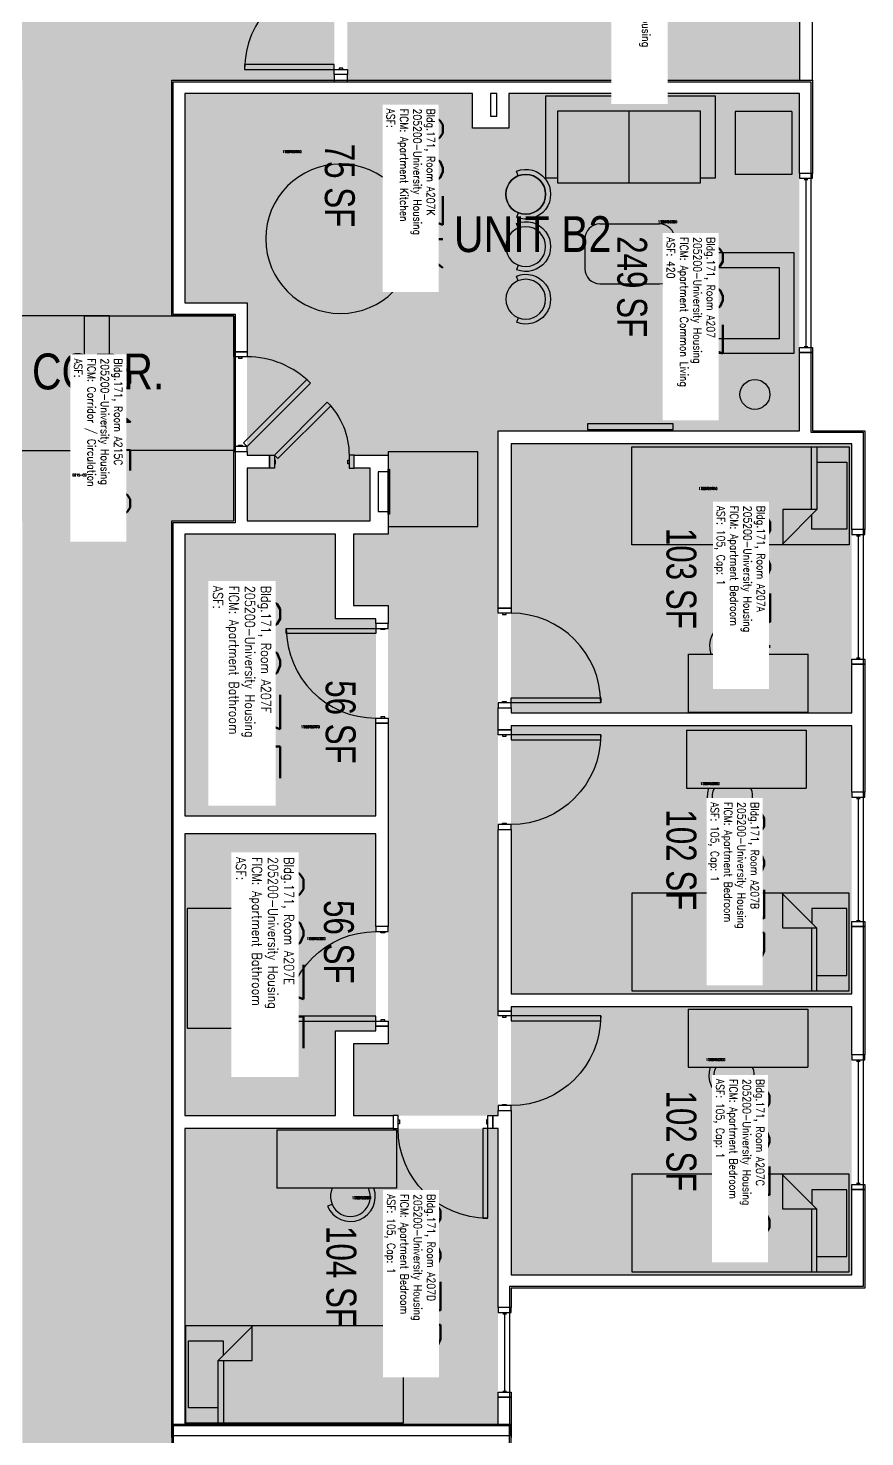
# Model space of a CAD drawing. Header units: inches. Extents: x -24 to 3257, y -489 to 2081.
# Drawn here: x 1581 to 1917, y 540 to 1105 of the extents above; entities that cross this region are included whole.
import ezdxf
from ezdxf.enums import TextEntityAlignment as Align

# ---------------------------------------------------------------- set-up
doc = ezdxf.new("R2010")
doc.units = ezdxf.units.IN
doc.header["$LTSCALE"] = 48
doc.header["$MEASUREMENT"] = 0
for name, color, linetype in [('A-AREA-IDEN', 1, 'Continuous'), ('A-AREA-UNIT', 1, 'Continuous'), ('A-DOOR', 2, 'Continuous'), ('A-FLOR-ACCS', 2, 'Continuous'), ('A-FURN', 3, 'Continuous'), ('A-GLAZ', 1, 'Continuous'), ('A-IDEN-RNUM', 7, 'Continuous'), ('A-IDEN-SNUM', 4, 'Continuous'), ('A-IDEN-VNUM', 4, 'Continuous'), ('A-WALL', 5, 'Continuous'), ('AREA-TEXT', 3, 'Continuous'), ('E-POWR', 2, 'Continuous'), ('Rooms-Category-Color', 7, 'Continuous'), ('Rooms-College-Color', 7, 'Continuous'), ('Rooms-Department-Color', 7, 'Continuous'), ('Rooms-Division-Color', 7, 'Continuous'), ('Rooms-Information', 7, 'Continuous')]:
    doc.layers.add(name, color=color, linetype=linetype)
doc.styles.add('AREA', font='arial.ttf', dxfattribs={"width": 0.75, "height": 12})
doc.styles.add('ROOMSNUMBER', font='txt.shx', dxfattribs={"height": 0.03})
doc.styles.add('ROOMVNUMBER', font='simplex.shx', dxfattribs={"width": 0.85})
doc.styles.get("Standard").update_dxf_attribs({"font": 'ARIALN.TTF'})

# ---------------------------------------------------------------- blocks, each defined once
blk = doc.blocks.new('HC 54X60')
at = {"layer": 'A-FLOR-ACCS'}
blk.add_lwpolyline([(455.59, -685.59), (455.59, -745.59), (509.59, -745.59), (509.59, -685.59)], close=True, dxfattribs=at)
blk = doc.blocks.new('A$C4D89189E')
for p, q in [((0, 48), (0, 0)), ((0, 48), (23.25, 48)), ((23.25, 48), (23.25, 0)), ((29.75, 22.18), (30.53, 20.35)), ((0, 0), (23.25, 0.01))]:
    blk.add_line(p, q)
for radius, start, end in [(10, 293.206, 109.5297), (8, 245.2999, 114.7001)]:
    blk.add_arc((26.59, 29.54), radius, start, end)
blk = doc.blocks.new('LUVSEAT')
at = {"layer": 'A-FURN'}
for p, q in [((0, 34), (-33, 34)), ((-33, 34), (-33, 28)), ((0, -34), (0, 34)), ((-6, 28), (-35, 28)), ((-35, 28), (-35, -29.21)), ((-6, -29.21), (-6, 28)), ((-35, -0.6), (-6, -0.6)), ((-35, -29.21), (-6, -29.21)), ((-33, -29.21), (-33, -34)), ((-33, -34), (0, -34))]:
    blk.add_line(p, q, dxfattribs=at)
blk = doc.blocks.new('Bar stool')
at = {"layer": 'A-FURN'}
for p, q in [((-7.43, -2.97), (-9.29, -3.71)), ((7.43, -2.97), (9.29, -3.71))]:
    blk.add_line(p, q, dxfattribs=at)
blk.add_circle((0, 0), 8, dxfattribs=at)
blk.add_arc((0, 0), 10, 338.206, 201.794, dxfattribs=at)
blk = doc.blocks.new('5ft_Diameter')
blk.add_circle((0, 0), 30)
blk = doc.blocks.new('30x48')
at = {"layer": 'A-FLOR-ACCS'}
blk.add_lwpolyline([(0, 30), (48, 30), (48, 0), (0, 0)], close=True, dxfattribs=at)
blk = doc.blocks.new('BED_TWIN')
at = {"linetype": 'Continuous'}
for p, q in [((87.250002, 19.500025), (0, 19.500025)), ((0, 19.500025), (0, -19.740625)), ((12.96, 19.500025), (12.96, -5.659925)), ((15.12, -5.659925), (15.12, 19.500025)), ((87.250002, -19.740625), (87.250002, 19.504725)), ((12.96, 13.379975), (0.99222, 13.379975)), ((1, 13.376575), (1, -13.500025)), ((27.040597, -19.740625), (12.96, -5.659925)), ((12.96, -5.659925), (26.64, -5.659925)), ((15, -13.500025), (15, -7.717325)), ((26.64, -5.659925), (26.64, -19.340025)), ((1, -13.500025), (15, -13.500025)), ((0, -19.740625), (87.252733, -19.740625))]:
    blk.add_line(p, q, dxfattribs=at)
blk = doc.blocks.new('TV')
at = {"layer": 'A-FURN'}
blk.add_lwpolyline([(464.06, -449.82), (466.21, -449.82), (466.21, -484.13), (464.06, -484.13)], close=True, dxfattribs=at)
blk = doc.blocks.new('singleseat')
at = {"layer": 'A-FURN'}
for p, q in [((535.06, -401.29), (494.46, -401.29)), ((494.46, -401.29), (494.46, -434.29)), ((535.06, -434.29), (535.06, -401.29)), ((529.06, -407.29), (500.46, -407.29)), ((500.46, -407.29), (500.46, -436.29)), ((529.06, -436.29), (529.06, -407.29)), ((529.06, -436.29), (529.06, -407.29)), ((494.46, -434.29), (500.46, -434.29)), ((529.06, -434.29), (533.85, -434.29)), ((529.06, -434.29), (535.06, -434.29)), ((500.46, -436.29), (529.06, -436.29))]:
    blk.add_line(p, q, dxfattribs=at)

msp = doc.modelspace()

# ---------------------------------------------------------------- hatches: boundary and pattern name
h = msp.add_hatch()
h.set_pattern_fill('ANSI31', color=256, style=0)
h.set_pattern_definition([(45, (2289.79557, 480.01828), (0.088388348, -0.088388348), [])])
h.paths.add_polyline_path([(1705.85, 811.49), (1705.85, 870.22), (1696.64, 870.22), (1696.64, 811.49)], flags=9)
at = {"layer": 'Rooms-Category-Color', "true_color": 0xadadad}
for points in [[(547.22, 1084.25), (609.5, 1084.25), (609.5, 965.5), (687.5, 965.5), (687.5, 1084.25), (855.25, 1084.25), (855.25, 1060.25), (1158.95, 1060.25), (1158.95, 1084.25), (1578.7, 1084.25), (1703.95, 1084.25), (1703.95, 1168.24), (1549.3, 1168.24), (1549.3, 1193.24), (1466.98, 1193.24), (1466.98, 1168.24), (1104.2, 1168.24), (1104.2, 1156.25), (910, 1156.25), (910, 1168.24), (547.22, 1168.24), (547.22, 1084.25)], [(1638.7, 1084.25), (1578.7, 1084.25), (1578.7, 989.61), (1553.7, 989.61), (1553.7, 907.28), (1578.7, 907.28), (1578.7, 176.47), (1553.7, 176.47), (1553.7, 94.14), (1578.7, 94.14), (1578.7, -0.5), (1546.26, -0.5), (1546.26, -112), (1578.7, -112), (1578.7, -140), (1638.7, -140), (1638.7, 94.14), (1663.7, 94.14), (1663.7, 176.47), (1638.7, 176.47), (1638.7, 907.28), (1663.7, 907.28), (1663.7, 989.61), (1638.7, 989.61)]]:
    msp.add_hatch(color=253, dxfattribs=at).paths.add_polyline_path(points)
at = {"layer": 'Rooms-Category-Color', "true_color": 0x728ef3}
for points in [[(1890.7, 1084.25), (1890.7, 1168.24), (1709.2, 1168.24), (1709.2, 1084.25)], [(1643.95, 994.86), (1774.08, 994.86), (1774.08, 1065), (1759.45, 1065), (1759.45, 1079), (1643.95, 1079)], [(1774.08, 1079), (1774.08, 994.86), (1668.95, 994.86), (1668.95, 933.73), (1677.9, 933.73), (1677.9, 928.48), (1668.95, 928.48), (1668.95, 907.28), (1718.33, 907.28), (1718.33, 928.48), (1711.9, 928.48), (1711.9, 933.73), (1725.58, 933.73), (1725.58, 902.03), (1711.7, 902.03), (1711.7, 873.28), (1725.58, 873.28), (1725.58, 697.25), (1711.7, 697.25), (1711.7, 668.5), (1769.7, 668.5), (1769.7, 943.5), (1890.7, 943.5), (1890.7, 1079)], [(1774.95, 938.25), (1911.7, 938.25), (1911.7, 830.25), (1774.95, 830.25)], [(1643.95, 902.03), (1643.95, 788.89), (1720.7, 788.89), (1720.7, 868.03), (1704.45, 868.03), (1704.45, 902.03)], [(1774.95, 825), (1911.7, 825), (1911.7, 717.38), (1774.95, 717.38)], [(1643.95, 781.64), (1643.95, 668.5), (1704.45, 668.5), (1704.45, 702.5), (1720.7, 702.5), (1720.7, 781.64)], [(1774.95, 712.13), (1774.95, 604.5), (1911.7, 604.5), (1911.7, 712.13)], [(1643.95, 544.5), (1643.95, 663.25), (1769.7, 663.25), (1769.7, 544.5)]]:
    msp.add_hatch(color=171, dxfattribs=at).paths.add_polyline_path(points)
at = {"layer": 'Rooms-College-Color', "true_color": 0xadadad}
for points in [[(547.22, 1084.25), (609.5, 1084.25), (609.5, 965.5), (687.5, 965.5), (687.5, 1084.25), (855.25, 1084.25), (855.25, 1060.25), (1158.95, 1060.25), (1158.95, 1084.25), (1578.7, 1084.25), (1703.95, 1084.25), (1703.95, 1168.24), (1549.3, 1168.24), (1549.3, 1193.24), (1466.98, 1193.24), (1466.98, 1168.24), (1104.2, 1168.24), (1104.2, 1156.25), (910, 1156.25), (910, 1168.24), (547.22, 1168.24), (547.22, 1084.25)], [(1890.7, 1084.25), (1890.7, 1168.24), (1709.2, 1168.24), (1709.2, 1084.25)], [(1638.7, 1084.25), (1578.7, 1084.25), (1578.7, 989.61), (1553.7, 989.61), (1553.7, 907.28), (1578.7, 907.28), (1578.7, 176.47), (1553.7, 176.47), (1553.7, 94.14), (1578.7, 94.14), (1578.7, -0.5), (1546.26, -0.5), (1546.26, -112), (1578.7, -112), (1578.7, -140), (1638.7, -140), (1638.7, 94.14), (1663.7, 94.14), (1663.7, 176.47), (1638.7, 176.47), (1638.7, 907.28), (1663.7, 907.28), (1663.7, 989.61), (1638.7, 989.61)], [(1643.95, 994.86), (1774.08, 994.86), (1774.08, 1065), (1759.45, 1065), (1759.45, 1079), (1643.95, 1079)], [(1774.08, 1079), (1774.08, 994.86), (1668.95, 994.86), (1668.95, 933.73), (1677.9, 933.73), (1677.9, 928.48), (1668.95, 928.48), (1668.95, 907.28), (1718.33, 907.28), (1718.33, 928.48), (1711.9, 928.48), (1711.9, 933.73), (1725.58, 933.73), (1725.58, 902.03), (1711.7, 902.03), (1711.7, 873.28), (1725.58, 873.28), (1725.58, 697.25), (1711.7, 697.25), (1711.7, 668.5), (1769.7, 668.5), (1769.7, 943.5), (1890.7, 943.5), (1890.7, 1079)], [(1774.95, 938.25), (1911.7, 938.25), (1911.7, 830.25), (1774.95, 830.25)], [(1643.95, 902.03), (1643.95, 788.89), (1720.7, 788.89), (1720.7, 868.03), (1704.45, 868.03), (1704.45, 902.03)], [(1774.95, 825), (1911.7, 825), (1911.7, 717.38), (1774.95, 717.38)], [(1643.95, 781.64), (1643.95, 668.5), (1704.45, 668.5), (1704.45, 702.5), (1720.7, 702.5), (1720.7, 781.64)], [(1774.95, 712.13), (1774.95, 604.5), (1911.7, 604.5), (1911.7, 712.13)], [(1643.95, 544.5), (1643.95, 663.25), (1769.7, 663.25), (1769.7, 544.5)]]:
    msp.add_hatch(color=253, dxfattribs=at).paths.add_polyline_path(points)
at = {"layer": 'Rooms-Department-Color', "true_color": 0xacacac}
for points in [[(547.22, 1084.25), (609.5, 1084.25), (609.5, 965.5), (687.5, 965.5), (687.5, 1084.25), (855.25, 1084.25), (855.25, 1060.25), (1158.95, 1060.25), (1158.95, 1084.25), (1578.7, 1084.25), (1703.95, 1084.25), (1703.95, 1168.24), (1549.3, 1168.24), (1549.3, 1193.24), (1466.98, 1193.24), (1466.98, 1168.24), (1104.2, 1168.24), (1104.2, 1156.25), (910, 1156.25), (910, 1168.24), (547.22, 1168.24), (547.22, 1084.25)], [(1638.7, 1084.25), (1578.7, 1084.25), (1578.7, 989.61), (1553.7, 989.61), (1553.7, 907.28), (1578.7, 907.28), (1578.7, 176.47), (1553.7, 176.47), (1553.7, 94.14), (1578.7, 94.14), (1578.7, -0.5), (1546.26, -0.5), (1546.26, -112), (1578.7, -112), (1578.7, -140), (1638.7, -140), (1638.7, 94.14), (1663.7, 94.14), (1663.7, 176.47), (1638.7, 176.47), (1638.7, 907.28), (1663.7, 907.28), (1663.7, 989.61), (1638.7, 989.61)]]:
    msp.add_hatch(color=253, dxfattribs=at).paths.add_polyline_path(points)
at = {"layer": 'Rooms-Department-Color', "true_color": 0x604aed}
for points in [[(1890.7, 1084.25), (1890.7, 1168.24), (1709.2, 1168.24), (1709.2, 1084.25)], [(1643.95, 994.86), (1774.08, 994.86), (1774.08, 1065), (1759.45, 1065), (1759.45, 1079), (1643.95, 1079)], [(1774.08, 1079), (1774.08, 994.86), (1668.95, 994.86), (1668.95, 933.73), (1677.9, 933.73), (1677.9, 928.48), (1668.95, 928.48), (1668.95, 907.28), (1718.33, 907.28), (1718.33, 928.48), (1711.9, 928.48), (1711.9, 933.73), (1725.58, 933.73), (1725.58, 902.03), (1711.7, 902.03), (1711.7, 873.28), (1725.58, 873.28), (1725.58, 697.25), (1711.7, 697.25), (1711.7, 668.5), (1769.7, 668.5), (1769.7, 943.5), (1890.7, 943.5), (1890.7, 1079)], [(1774.95, 938.25), (1911.7, 938.25), (1911.7, 830.25), (1774.95, 830.25)], [(1643.95, 902.03), (1643.95, 788.89), (1720.7, 788.89), (1720.7, 868.03), (1704.45, 868.03), (1704.45, 902.03)], [(1774.95, 825), (1911.7, 825), (1911.7, 717.38), (1774.95, 717.38)], [(1643.95, 781.64), (1643.95, 668.5), (1704.45, 668.5), (1704.45, 702.5), (1720.7, 702.5), (1720.7, 781.64)], [(1774.95, 712.13), (1774.95, 604.5), (1911.7, 604.5), (1911.7, 712.13)], [(1643.95, 544.5), (1643.95, 663.25), (1769.7, 663.25), (1769.7, 544.5)]]:
    msp.add_hatch(color=173, dxfattribs=at).paths.add_polyline_path(points)
at = {"layer": 'Rooms-Division-Color', "true_color": 0xadadad}
for points in [[(547.22, 1084.25), (609.5, 1084.25), (609.5, 965.5), (687.5, 965.5), (687.5, 1084.25), (855.25, 1084.25), (855.25, 1060.25), (1158.95, 1060.25), (1158.95, 1084.25), (1578.7, 1084.25), (1703.95, 1084.25), (1703.95, 1168.24), (1549.3, 1168.24), (1549.3, 1193.24), (1466.98, 1193.24), (1466.98, 1168.24), (1104.2, 1168.24), (1104.2, 1156.25), (910, 1156.25), (910, 1168.24), (547.22, 1168.24), (547.22, 1084.25)], [(1638.7, 1084.25), (1578.7, 1084.25), (1578.7, 989.61), (1553.7, 989.61), (1553.7, 907.28), (1578.7, 907.28), (1578.7, 176.47), (1553.7, 176.47), (1553.7, 94.14), (1578.7, 94.14), (1578.7, -0.5), (1546.26, -0.5), (1546.26, -112), (1578.7, -112), (1578.7, -140), (1638.7, -140), (1638.7, 94.14), (1663.7, 94.14), (1663.7, 176.47), (1638.7, 176.47), (1638.7, 907.28), (1663.7, 907.28), (1663.7, 989.61), (1638.7, 989.61)]]:
    msp.add_hatch(color=253, dxfattribs=at).paths.add_polyline_path(points)
at = {"layer": 'Rooms-Division-Color', "true_color": 0x604aed}
for points in [[(1890.7, 1084.25), (1890.7, 1168.24), (1709.2, 1168.24), (1709.2, 1084.25)], [(1643.95, 994.86), (1774.08, 994.86), (1774.08, 1065), (1759.45, 1065), (1759.45, 1079), (1643.95, 1079)], [(1774.08, 1079), (1774.08, 994.86), (1668.95, 994.86), (1668.95, 933.73), (1677.9, 933.73), (1677.9, 928.48), (1668.95, 928.48), (1668.95, 907.28), (1718.33, 907.28), (1718.33, 928.48), (1711.9, 928.48), (1711.9, 933.73), (1725.58, 933.73), (1725.58, 902.03), (1711.7, 902.03), (1711.7, 873.28), (1725.58, 873.28), (1725.58, 697.25), (1711.7, 697.25), (1711.7, 668.5), (1769.7, 668.5), (1769.7, 943.5), (1890.7, 943.5), (1890.7, 1079)], [(1774.95, 938.25), (1911.7, 938.25), (1911.7, 830.25), (1774.95, 830.25)], [(1643.95, 902.03), (1643.95, 788.89), (1720.7, 788.89), (1720.7, 868.03), (1704.45, 868.03), (1704.45, 902.03)], [(1774.95, 825), (1911.7, 825), (1911.7, 717.38), (1774.95, 717.38)], [(1643.95, 781.64), (1643.95, 668.5), (1704.45, 668.5), (1704.45, 702.5), (1720.7, 702.5), (1720.7, 781.64)], [(1774.95, 712.13), (1774.95, 604.5), (1911.7, 604.5), (1911.7, 712.13)], [(1643.95, 544.5), (1643.95, 663.25), (1769.7, 663.25), (1769.7, 544.5)]]:
    msp.add_hatch(color=173, dxfattribs=at).paths.add_polyline_path(points)

# ---------------------------------------------------------------- linework, layer by layer
at = {"layer": 'A-AREA-UNIT'}
for p, q in [((1639.33, 990.23), (1639.33, 1083.63)), ((1639.33, 1083.63), (1895.33, 1083.63)), ((1895.33, 1083.63), (1895.33, 942.88)), ((1664.33, 990.23), (1639.33, 990.23)), ((1664.33, 906.66), (1664.33, 990.23)), ((1895.33, 942.88), (1916.33, 942.88)), ((1916.33, 942.88), (1916.33, 599.88)), ((1639.33, 539.88), (1639.33, 906.66)), ((1639.33, 906.66), (1664.33, 906.66)), ((1916.33, 599.88), (1774.33, 599.88)), ((1774.33, 599.88), (1774.33, 539.88)), ((1774.33, 543.88), (1639.33, 543.88)), ((1639.33, 543.88), (1639.33, 177.09)), ((1774.33, 483.88), (1774.33, 543.88)), ((1774.33, 539.88), (1639.33, 539.88))]:
    msp.add_line(p, q, dxfattribs=at)
at = {"layer": 'A-DOOR'}
for p, q in [((1703.95, 1090.63), (1667.95, 1090.63)), ((1667.95, 1090.63), (1667.95, 1088.63)), ((1667.95, 1088.63), (1703.95, 1088.63)), ((1703.95, 1088.63), (1703.95, 1090.63)), ((1703.95, 1086.63), (1703.95, 1088.63)), ((1703.95, 1088.63), (1709.2, 1088.63)), ((1709.2, 1086.63), (1703.95, 1086.63)), ((1707.45, 1089.13), (1705.95, 1089.13)), ((1705.95, 1089.13), (1705.95, 1088.63)), ((1705.95, 1088.63), (1707.45, 1088.63)), ((1707.45, 1088.63), (1707.45, 1089.13)), ((1709.2, 1088.63), (1709.2, 1086.63))]:
    msp.add_line(p, q, dxfattribs=at)
for points in [[(1663.7, 973.22), (1663.7, 975.22), (1668.95, 975.22), (1668.95, 973.22)], [(1665.45, 973.22), (1665.45, 972.72), (1666.95, 972.72), (1666.95, 973.22)], [(1668.95, 937.22), (1667.54, 938.63), (1692.99, 964.09), (1694.41, 962.67)], [(1679.9, 933.73), (1681.32, 932.32), (1702.53, 953.53), (1701.12, 954.94)], [(1663.7, 937.22), (1663.7, 935.22), (1668.95, 935.22), (1668.95, 937.22)], [(1665.45, 937.22), (1665.45, 937.72), (1666.95, 937.72), (1666.95, 937.22)], [(1679.9, 928.48), (1677.9, 928.48), (1677.9, 933.73), (1679.9, 933.73)], [(1709.9, 928.48), (1711.9, 928.48), (1711.9, 933.73), (1709.9, 933.73)], [(1679.9, 930.23), (1680.4, 930.23), (1680.4, 931.73), (1679.9, 931.73)], [(1709.9, 930.23), (1709.4, 930.23), (1709.4, 931.73), (1709.9, 931.73)], [(1769.7, 870.25), (1769.7, 872.25), (1774.95, 872.25), (1774.95, 870.25)], [(1725.58, 864.14), (1725.58, 866.14), (1720.7, 866.14), (1720.7, 864.14)], [(1771.45, 870.25), (1771.45, 869.75), (1772.95, 869.75), (1772.95, 870.25)], [(1720.7, 864.14), (1720.7, 862.14), (1684.7, 862.14), (1684.7, 864.14)], [(1724.2, 864.14), (1724.2, 863.64), (1722.7, 863.64), (1722.7, 864.14)], [(1769.7, 834.25), (1769.7, 832.25), (1774.95, 832.25), (1774.95, 834.25)], [(1771.45, 834.25), (1771.45, 834.75), (1772.95, 834.75), (1772.95, 834.25)], [(1774.95, 834.25), (1774.95, 836.25), (1810.95, 836.25), (1810.95, 834.25)], [(1725.58, 828.14), (1725.58, 826.14), (1720.7, 826.14), (1720.7, 828.14)], [(1724.2, 828.14), (1724.2, 828.64), (1722.7, 828.64), (1722.7, 828.14)], [(1769.7, 821.38), (1769.7, 823.38), (1774.95, 823.38), (1774.95, 821.38)], [(1771.45, 821.38), (1771.45, 820.88), (1772.95, 820.88), (1772.95, 821.38)], [(1774.95, 821.38), (1774.95, 819.38), (1810.95, 819.38), (1810.95, 821.38)], [(1769.7, 785.38), (1769.7, 783.38), (1774.95, 783.38), (1774.95, 785.38)], [(1771.45, 785.38), (1771.45, 785.88), (1772.95, 785.88), (1772.95, 785.38)], [(1725.58, 742.39), (1725.58, 744.39), (1720.7, 744.39), (1720.7, 742.39)], [(1724.2, 742.39), (1724.2, 741.89), (1722.7, 741.89), (1722.7, 742.39)], [(1720.7, 706.39), (1720.7, 708.39), (1684.7, 708.39), (1684.7, 706.39)], [(1769.7, 708.5), (1769.7, 710.5), (1774.95, 710.5), (1774.95, 708.5)], [(1771.45, 708.5), (1771.45, 708), (1772.95, 708), (1772.95, 708.5)], [(1774.95, 708.5), (1774.95, 706.5), (1810.95, 706.5), (1810.95, 708.5)], [(1725.58, 706.39), (1725.58, 704.39), (1720.7, 704.39), (1720.7, 706.39)], [(1724.2, 706.39), (1724.2, 706.89), (1722.7, 706.89), (1722.7, 706.39)], [(1729.58, 668.5), (1727.58, 668.5), (1727.58, 663.25), (1729.58, 663.25)], [(1765.58, 668.5), (1767.58, 668.5), (1767.58, 663.25), (1765.58, 663.25)], [(1769.7, 672.5), (1769.7, 670.5), (1774.95, 670.5), (1774.95, 672.5)], [(1771.45, 672.5), (1771.45, 673), (1772.95, 673), (1772.95, 672.5)], [(1729.58, 666.75), (1730.08, 666.75), (1730.08, 665.25), (1729.58, 665.25)], [(1765.58, 663.25), (1763.58, 663.25), (1763.58, 627.25), (1765.58, 627.25)], [(1765.58, 666.75), (1765.08, 666.75), (1765.08, 665.25), (1765.58, 665.25)]]:
    msp.add_lwpolyline(points, close=True, dxfattribs=at)
for centre, start, end in [((1703.95, 1088.63), 90, 180), ((1668.95, 937.22), 45, 90), ((1774.95, 834.25), 0, 90), ((1720.7, 864.14), 180, 270)]:
    msp.add_arc(centre, 36, start, end, dxfattribs=at)
at = {"layer": 'A-DOOR', "extrusion": (0, 0, -1)}
for centre, radius, start, end in [((-1679.9, 933.73), 30, 135, 180), ((-1774.95, 821.38), 36, 180, 270), ((-1720.7, 706.39), 36, 0, 90), ((-1774.95, 708.5), 36, 180, 270), ((-1765.58, 663.25), 36, 270, 0)]:
    msp.add_arc(centre, radius, start, end, dxfattribs=at)
at = {"layer": 'A-FLOR-ACCS'}
msp.add_lwpolyline([(1725.58, 905.08), (1761.58, 905.08), (1761.58, 935.08), (1725.58, 935.08)], close=True, dxfattribs=at)
at = {"layer": 'A-FURN'}
for p, q in [((1887.68, 1071.69), (1864.93, 1071.69)), ((1864.93, 1071.69), (1864.93, 1046.44)), ((1887.68, 1071.69), (1887.68, 1046.44)), ((1887.68, 1046.44), (1864.93, 1046.44)), ((1810.57, 1026.55), (1834.57, 1026.55)), ((1804.57, 1020.55), (1804.57, 1008.55)), ((1840.57, 1020.55), (1840.57, 1008.55)), ((1810.57, 1002.55), (1834.57, 1002.55))]:
    msp.add_line(p, q, dxfattribs=at)
for centre, radius in [((1780.81, 1038.48), 8), ((1872.83, 958.1), 6)]:
    msp.add_circle(centre, radius, dxfattribs=at)
for centre, start, end in [((1810.57, 1020.55), 90, 180), ((1834.57, 1020.55), 0, 90), ((1810.57, 1008.55), 180, 270), ((1834.57, 1008.55), 270, 0)]:
    msp.add_arc(centre, 6, start, end, dxfattribs=at)
at = {"layer": 'A-GLAZ'}
for p, q in [((1892.58, 1044.38), (1894.08, 1044.38)), ((1893.33, 1044.38), (1893.33, 977.38)), ((1892.58, 977.38), (1894.08, 977.38)), ((1913.58, 901.34), (1915.08, 901.34)), ((1914.33, 901.34), (1914.33, 852.34)), ((1913.58, 852.34), (1915.08, 852.34)), ((1913.58, 795.88), (1915.08, 795.88)), ((1914.33, 795.88), (1914.33, 746.88)), ((1913.58, 746.88), (1915.08, 746.88)), ((1913.58, 690.35), (1915.08, 690.35)), ((1914.33, 690.35), (1914.33, 641.35)), ((1913.58, 641.35), (1915.08, 641.35)), ((1771.58, 588.88), (1773.08, 588.88)), ((1772.33, 588.88), (1772.33, 557.88)), ((1771.58, 557.88), (1773.08, 557.88))]:
    msp.add_line(p, q, dxfattribs=at)
for points in [[(1895.95, 1044.88), (1895.95, 1046.88), (1890.7, 1046.88), (1890.7, 1044.88)], [(1895.95, 976.88), (1895.95, 974.88), (1890.7, 974.88), (1890.7, 976.88)], [(1916.95, 901.84), (1916.95, 903.84), (1911.7, 903.84), (1911.7, 901.84)], [(1916.95, 851.84), (1916.95, 849.84), (1911.7, 849.84), (1911.7, 851.84)], [(1916.95, 796.38), (1916.95, 798.38), (1911.7, 798.38), (1911.7, 796.38)], [(1916.95, 746.38), (1916.95, 744.38), (1911.7, 744.38), (1911.7, 746.38)], [(1916.95, 690.85), (1916.95, 692.85), (1911.7, 692.85), (1911.7, 690.85)], [(1916.95, 640.85), (1916.95, 638.85), (1911.7, 638.85), (1911.7, 640.85)], [(1774.95, 589.38), (1774.95, 591.38), (1769.7, 591.38), (1769.7, 589.38)], [(1774.95, 557.38), (1774.95, 555.38), (1769.7, 555.38), (1769.7, 557.38)]]:
    msp.add_lwpolyline(points, close=True, dxfattribs=at)
at = {"layer": 'A-WALL'}
for p, q in [((1890.7, 1114.25), (1890.7, 1084.25)), ((1895.95, 1084.25), (1895.95, 1114.25)), ((1709.2, 1086.63), (1703.95, 1086.63)), ((1703.95, 1086.63), (1703.95, 1083.63)), ((1709.2, 1083.63), (1709.2, 1086.63)), ((1638.7, 989.61), (1638.7, 1084.25)), ((1638.7, 1084.25), (1895.95, 1084.25)), ((1703.95, 1083.63), (1709.2, 1083.63)), ((1890.7, 1084.25), (1895.95, 1084.25)), ((1895.95, 1084.25), (1895.95, 1046.88)), ((1643.95, 1079), (1643.95, 994.86)), ((1759.45, 1079), (1643.95, 1079)), ((1759.45, 1065), (1759.45, 1079)), ((1769.2, 1079), (1766.7, 1079)), ((1766.7, 1079), (1766.7, 1069.88)), ((1769.2, 1069.88), (1769.2, 1079)), ((1890.7, 1079), (1774.08, 1079)), ((1774.08, 1079), (1774.08, 1065)), ((1890.7, 1046.88), (1890.7, 1079)), ((1766.7, 1069.88), (1769.2, 1069.88)), ((1774.08, 1065), (1759.45, 1065)), ((1895.95, 1046.88), (1890.7, 1046.88)), ((1643.95, 994.86), (1668.95, 994.86)), ((1668.95, 994.86), (1668.95, 975.22)), ((1663.7, 989.61), (1638.7, 989.61)), ((1663.7, 975.22), (1663.7, 989.61)), ((1668.95, 975.22), (1663.7, 975.22)), ((1890.7, 943.5), (1890.7, 974.88)), ((1890.7, 974.88), (1895.95, 974.88)), ((1895.95, 974.88), (1895.95, 943.5)), ((1769.7, 943.5), (1890.7, 943.5)), ((1769.7, 872.25), (1769.7, 943.5)), ((1895.95, 943.5), (1916.95, 943.5)), ((1916.95, 943.5), (1916.95, 903.84)), ((1663.7, 907.28), (1663.7, 935.22)), ((1663.7, 935.22), (1668.95, 935.22)), ((1668.95, 935.22), (1668.95, 933.73)), ((1668.95, 933.73), (1677.9, 933.73)), ((1677.9, 933.73), (1677.9, 928.48)), ((1711.9, 933.73), (1725.58, 933.73)), ((1711.9, 928.48), (1711.9, 933.73)), ((1725.58, 933.73), (1725.58, 902.03)), ((1911.7, 938.25), (1774.95, 938.25)), ((1774.95, 938.25), (1774.95, 872.25)), ((1911.7, 903.84), (1911.7, 938.25)), ((1677.9, 928.48), (1668.95, 928.48)), ((1668.95, 928.48), (1668.95, 907.28)), ((1718.33, 928.48), (1711.9, 928.48)), ((1718.33, 907.28), (1718.33, 928.48)), ((1638.7, 667.88), (1638.7, 907.28)), ((1638.7, 907.28), (1663.7, 907.28)), ((1668.95, 907.28), (1718.33, 907.28)), ((1643.95, 902.03), (1643.95, 788.89)), ((1704.45, 902.03), (1643.95, 902.03)), ((1704.45, 868.03), (1704.45, 902.03)), ((1711.7, 902.03), (1711.7, 873.28)), ((1725.58, 902.03), (1711.7, 902.03)), ((1916.95, 903.84), (1911.7, 903.84)), ((1711.7, 873.28), (1725.58, 873.28)), ((1725.58, 873.28), (1725.58, 866.14)), ((1774.95, 872.25), (1769.7, 872.25)), ((1720.7, 868.03), (1704.45, 868.03)), ((1720.7, 866.14), (1720.7, 868.03)), ((1725.58, 866.14), (1720.7, 866.14)), ((1911.7, 830.25), (1911.7, 849.84)), ((1911.7, 849.84), (1916.95, 849.84)), ((1916.95, 849.84), (1916.95, 798.38)), ((1769.7, 823.38), (1769.7, 832.25)), ((1769.7, 832.25), (1774.95, 832.25)), ((1774.95, 832.25), (1774.95, 830.25)), ((1720.7, 788.89), (1720.7, 826.14)), ((1720.7, 826.14), (1725.58, 826.14)), ((1725.58, 826.14), (1725.58, 744.39)), ((1774.95, 830.25), (1911.7, 830.25)), ((1774.95, 823.38), (1769.7, 823.38)), ((1911.7, 825), (1774.95, 825)), ((1774.95, 825), (1774.95, 823.38)), ((1911.7, 798.38), (1911.7, 825)), ((1916.95, 798.38), (1911.7, 798.38)), ((1643.95, 788.89), (1720.7, 788.89)), ((1720.7, 781.64), (1643.95, 781.64)), ((1643.95, 781.64), (1643.95, 668.5)), ((1720.7, 744.39), (1720.7, 781.64)), ((1769.7, 710.5), (1769.7, 783.38)), ((1769.7, 783.38), (1774.95, 783.38)), ((1774.95, 783.38), (1774.95, 717.38)), ((1725.58, 744.39), (1720.7, 744.39)), ((1911.7, 717.38), (1911.7, 744.38)), ((1911.7, 744.38), (1916.95, 744.38)), ((1916.95, 744.38), (1916.95, 692.85)), ((1774.95, 717.38), (1911.7, 717.38)), ((1774.95, 710.5), (1769.7, 710.5)), ((1911.7, 712.13), (1774.95, 712.13)), ((1774.95, 712.13), (1774.95, 710.5)), ((1911.7, 692.85), (1911.7, 712.13)), ((1704.45, 702.5), (1720.7, 702.5)), ((1704.45, 668.5), (1704.45, 702.5)), ((1720.7, 702.5), (1720.7, 704.39)), ((1720.7, 704.39), (1725.58, 704.39)), ((1725.58, 704.39), (1725.58, 697.25)), ((1725.58, 697.25), (1711.7, 697.25)), ((1711.7, 697.25), (1711.7, 668.5)), ((1916.95, 692.85), (1911.7, 692.85)), ((1638.7, 539.25), (1638.7, 667.88)), ((1643.95, 668.5), (1704.45, 668.5)), ((1711.7, 668.5), (1724.95, 668.5)), ((1724.95, 668.5), (1727.58, 668.5)), ((1727.58, 668.5), (1727.58, 663.25)), ((1767.58, 668.5), (1769.7, 668.5)), ((1767.58, 663.25), (1767.58, 668.5)), ((1769.7, 668.5), (1769.7, 670.5)), ((1769.7, 670.5), (1774.95, 670.5)), ((1774.95, 670.5), (1774.95, 604.5)), ((1643.95, 663.25), (1643.95, 544.5)), ((1724.95, 663.25), (1643.95, 663.25)), ((1727.58, 663.25), (1724.95, 663.25)), ((1769.7, 663.25), (1767.58, 663.25)), ((1769.7, 599.88), (1769.7, 663.25)), ((1911.7, 604.5), (1911.7, 638.85)), ((1911.7, 638.85), (1916.95, 638.85)), ((1916.95, 638.85), (1916.95, 599.25)), ((1769.7, 591.38), (1769.7, 599.88)), ((1774.95, 604.5), (1911.7, 604.5)), ((1916.95, 599.25), (1774.95, 599.25)), ((1774.95, 599.25), (1774.95, 591.38)), ((1774.95, 591.38), (1769.7, 591.38)), ((1769.7, 544.5), (1769.7, 555.38)), ((1769.7, 555.38), (1774.95, 555.38)), ((1774.95, 555.38), (1774.95, 539.25)), ((1774.95, 544.5), (1638.7, 544.5)), ((1638.7, 544.5), (1638.7, 415.88)), ((1643.95, 544.5), (1769.7, 544.5)), ((1774.95, 528.37), (1774.95, 544.5))]:
    msp.add_line(p, q, dxfattribs=at)
at = {"layer": 'E-POWR'}
msp.add_lwpolyline([(1725.58, 928.08), (1726.08, 928.08), (1726.08, 910.08), (1725.58, 910.08)], close=True, dxfattribs=at)
msp.add_lwpolyline([(1725.58, 927.08), (1721.58, 927.08), (1721.58, 911.08), (1725.58, 911.08)], dxfattribs=at)

# ---------------------------------------------------------------- block references
at = {"rotation": 90}
msp.add_blockref('HC 54X60', (868.13, 480.02), dxfattribs=at)
at = {"extrusion": (0, 0, -1), "zscale": -1, "rotation": 90}
msp.add_blockref('HC 54X60', (-2349.28, 480.02), dxfattribs=at)
at = {"layer": 'A-FLOR-ACCS', "extrusion": (0, 0, -1), "zscale": -1}
for name, p, rotation in [('5ft_Diameter', (-1706.45, 1020.62), 318.79867364484), ('30x48', (-1674.95, 751.6), 270)]:
    msp.add_blockref(name, p, dxfattribs=dict(at, rotation=rotation))
at = {"layer": 'A-FURN', "extrusion": (0, 0, -1), "zscale": -1}
for name, p, rotation in [('LUVSEAT', (-1822.88, 1078), 90), ('Bar stool', (-1780.81, 1038.48), 90), ('Bar stool', (-1780.81, 1017.46), 90), ('singleseat', (-2289.8, 480.02), 90), ('Bar stool', (-1780.81, 996.34), 90), ('TV', (-2289.8, 480.02), 90), ('A$C4D89189E', (-1893.35, 823.26), 270), ('A$C4D89189E', (-1894.02, 711.21), 270), ('BED_TWIN', (-1644.4, 564.51), 180)]:
    msp.add_blockref(name, p, dxfattribs=dict(at, rotation=rotation))
msp.add_blockref('BED_TWIN', (-1910.7, 917.5), dxfattribs=at)
at = {"layer": 'A-FURN'}
for name, p, rotation in [('A$C4D89189E', (1894.16, 830.51), 90), ('BED_TWIN', (1910.7, 738.13), 180), ('A$C4D89189E', (1680.89, 662.6), 270), ('BED_TWIN', (1910.7, 625.25), 180)]:
    msp.add_blockref(name, p, dxfattribs=dict(at, rotation=rotation))

# ---------------------------------------------------------------- texts
at = {"layer": 'A-AREA-IDEN'}
for s, p in [('UNIT B2', (1783.6, 1015.28)), ('CORR.', (1609.17, 960.13))]:
    msp.add_text(s, height=14.4, dxfattribs=at).set_placement(p, align=Align.CENTER)
at = {"layer": 'A-IDEN-RNUM', "style": 'ROOMSNUMBER', "width": 0.85}
for s, p in [('0207-K0', (1686.97, 1055.11)), ('0207-00', (1837.8, 1026.92)), ('0215-C0', (1601.67, 925.21)), ('0207-A0', (1853.98, 919.8)), ('0207-F0', (1694.41, 824.11)), ('0207-B0', (1854.74, 801.32)), ('0207-E0', (1696.69, 739.04)), ('0207-C0', (1857.02, 690.44)), ('0207-D0', (1714.92, 635))]:
    msp.add_text(s, height=1, dxfattribs=at).set_placement(p, align=Align.CENTER)
at = {"layer": 'A-IDEN-SNUM', "style": 'ROOMSNUMBER', "width": 0.85}
for s, p in [('1710A207K0', (1686.97, 1055.11)), ('1710A20700', (1837.8, 1026.92)), ('1710A215C0', (1601.67, 925.21)), ('1710A207A0', (1853.98, 919.8)), ('1710A207F0', (1694.41, 824.11)), ('1710A207B0', (1854.74, 801.32)), ('1710A207E0', (1696.69, 739.04)), ('1710A207C0', (1857.02, 690.44)), ('1710A207D0', (1714.92, 635))]:
    msp.add_text(s, height=1, dxfattribs=at).set_placement(p, align=Align.CENTER)
at = {"layer": 'A-IDEN-VNUM', "style": 'ROOMVNUMBER', "width": 0.85}
for s, p in [('207K', (1724.99, 1072.9)), ('207', (1837.41, 1021.27)), ('215C', (1599.58, 972.57)), ('207A', (1856.51, 913.39)), ('207B', (1854.03, 794.41)), ('207C', (1856.17, 683.24)), ('207D', (1724.07, 636.96))]:
    msp.add_text(s, height=22.5, rotation=270, dxfattribs=at).set_placement(p)
for s, p in [('207F', (1668.8, 841.37)), ('207E', (1678.09, 732.43))]:
    msp.add_text(s, height=27, rotation=270, dxfattribs=at).set_placement(p, align=Align.MIDDLE_CENTER)
at = {"layer": 'AREA-TEXT', "style": 'AREA', "width": 0.75}
for s, p in [('75 SF', (1706.18, 1042)), ('249 SF', (1823.55, 1001.37)), ('103 SF', (1843.33, 884.25)), ('56 SF', (1706.51, 826.57)), ('102 SF', (1843.33, 771.19)), ('56 SF', (1705.81, 738.29)), ('102 SF', (1843.33, 658.31)), ('104 SF', (1706.83, 603.88))]:
    msp.add_text(s, height=12, rotation=270, dxfattribs=at).set_placement(p, align=Align.MIDDLE_CENTER)

# ---------------------------------------------------------------- next in the draw order: texts
at = {"layer": 'Rooms-Information', "attachment_point": 7, "rotation": 270, "style": 'ROOMVNUMBER', "bg_fill": 3, "box_fill_scale": 1.5, "bg_fill_color": 256, "bg_fill_true_color": 13158600, "bg_fill_transparency": 0}
for s, insert, char_height, width in [('Bldg.171, Room A221^M^J205200-University Housing^M^JFICM: Storage Closet^M^JASF: 106', (1816.86, 1148.36), 3.2143, 72), ('Bldg.171, Room A207K^M^J205200-University Housing^M^JFICM: Apartment Kitchen^M^JASF: ', (1724.99, 1072.9), 3.2143, 72), ('Bldg.171, Room A207^M^J205200-University Housing^M^JFICM: Apartment Common Living^M^JASF: 420', (1837.41, 1021.27), 3.2143, 72), ('Bldg.171, Room A215C^M^J205200-University Housing^M^JFICM: Corridor / Circulation^M^JASF: ', (1599.58, 972.57), 3.2143, 72), ('Bldg.171, Room A207A^M^J205200-University Housing^M^JFICM: Apartment Bedroom^M^JASF: 105, Cap: 1', (1856.51, 913.39), 3.2143, 72), ('Bldg.171, Room A207F^M^J205200-University Housing^M^JFICM: Apartment Bathroom^M^JASF: ', (1655.3, 881.26), 3.8571, 86.4), ('Bldg.171, Room A207B^M^J205200-University Housing^M^JFICM: Apartment Bedroom^M^JASF: 105, Cap: 1', (1854.03, 794.41), 3.2143, 72), ('Bldg.171, Room A207E^M^J205200-University Housing^M^JFICM: Apartment Bathroom^M^JASF: ', (1664.59, 772.32), 3.8571, 86.4), ('Bldg.171, Room A207C^M^J205200-University Housing^M^JFICM: Apartment Bedroom^M^JASF: 105, Cap: 1', (1856.17, 683.24), 3.2143, 72), ('Bldg.171, Room A207D^M^J205200-University Housing^M^JFICM: Apartment Bedroom^M^JASF: 105, Cap: 1', (1724.07, 636.96), 3.2143, 72)]:
    msp.add_mtext(s, dxfattribs=dict(at, insert=insert, char_height=char_height, width=width))

doc.saveas('drawing.dxf')
